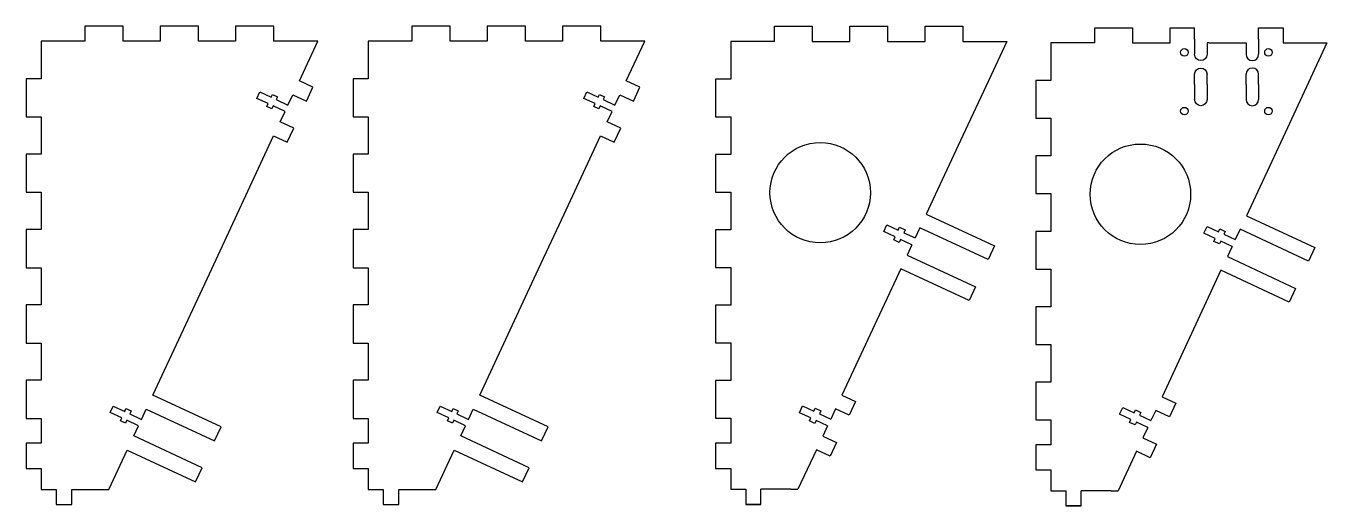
# Model space of a CAD drawing. Header units: millimetres. Extents: x -118 to 856, y -40 to 612.
# Drawn here: x -118 to 400, y -25 to 166 of the extents above; entities that cross this region are included whole.
import ezdxf

# ---------------------------------------------------------------- set-up
doc = ezdxf.new("R2010")
doc.units = ezdxf.units.MM
doc.layers.add('Holes', color=1, linetype='Continuous')

# ---------------------------------------------------------------- blocks, each defined once
blk = doc.blocks.new('M3 Bolt Nut Slot')
for p, q in [((-12.4, -3), (-12.4, 0)), ((-12.4, 0), (-7.4, 0)), ((-7.4, 0), (-7.4, 1.25)), ((-7.4, 1.25), (-5, 1.25)), ((-5, 1.25), (-5, 0)), ((-5, 0), (0, 0)), ((-7.4, -3), (-12.4, -3)), ((-7.4, -4.25), (-7.4, -3)), ((-5, -4.25), (-7.4, -4.25)), ((0, -3), (-5, -3)), ((-5, -3), (-5, -4.25))]:
    blk.add_line(p, q)
blk = doc.blocks.new('Right Inner Support')
for p, q in [((17.48, 0), (17.48, 6)), ((17.48, 6), (32.48, 6)), ((32.48, 6), (32.48, 0)), ((47.48, 0), (47.48, 6)), ((47.48, 6), (62.48, 6)), ((62.48, 6), (62.48, 0)), ((77.48, 0), (77.48, 6)), ((77.48, 6), (92.48, 6)), ((92.48, 6), (92.48, 0)), ((92.48, 6), (92.48, 0)), ((17.48, 0), (0, 0)), ((0, 0), (0, -15)), ((32.48, 0), (47.48, 0)), ((62.48, 0), (77.48, 0)), ((92.48, 0), (109.95, 0)), ((109.95, 0), (102.61, -15.74)), ((0, -15), (-6, -15)), ((-6, -15), (-6, -30)), ((102.61, -15.74), (92.47, -37.49)), ((-6, -30), (0, -30)), ((0, -30), (0, -45)), ((92.47, -37.49), (77.89, -68.77)), ((0, -45), (-6, -45)), ((-6, -45), (-6, -60)), ((-6, -60), (0, -60)), ((0, -60), (0, -75)), ((77.89, -68.77), (105.08, -81.44)), ((0, -75), (-6, -75)), ((-6, -75), (-6, -90)), ((75.35, -74.2), (73.45, -78.28)), ((102.54, -86.88), (75.35, -74.2)), ((72.18, -81), (70.28, -85.08)), ((105.08, -81.44), (102.54, -86.88)), ((70.28, -85.08), (97.47, -97.76)), ((-6, -90), (0, -90)), ((0, -90), (0, -105)), ((67.74, -90.52), (44.29, -140.82)), ((94.93, -103.2), (67.74, -90.52)), ((97.47, -97.76), (94.93, -103.2)), ((0, -105), (-6, -105)), ((-6, -105), (-6, -120)), ((-6, -120), (0, -120)), ((0, -120), (0, -135)), ((0, -135), (-6, -135)), ((-6, -135), (-6, -150)), ((44.29, -140.82), (49.72, -143.36)), ((49.72, -143.36), (47.19, -148.8)), ((-6, -150), (0, -150)), ((0, -150), (0, -160)), ((41.75, -146.26), (39.85, -150.34)), ((47.19, -148.8), (41.75, -146.26)), ((38.58, -153.06), (36.68, -157.14)), ((0, -160), (-6, -160)), ((-6, -160), (-6, -170)), ((36.68, -157.14), (42.12, -159.67)), ((42.12, -159.67), (39.58, -165.11)), ((34.14, -162.57), (26.8, -178.32)), ((39.58, -165.11), (34.14, -162.57)), ((-6, -170), (0, -170)), ((0, -170), (0, -178.32)), ((6, -178.32), (6, -184.32)), ((12, -184.32), (12, -178.32)), ((24, -178.32), (12, -178.32)), ((24, -178.32), (26.8, -178.32)), ((6, -184.32), (12, -184.32))]:
    blk.add_line(p, q)
for points in [[(0, -178.32), (6, -178.32)], [(12, -184.32), (6, -184.32)]]:
    blk.add_lwpolyline(points)
at = {"layer": 'Holes'}
blk.add_circle((35.65, -60.24), 20, dxfattribs=at)
at = {"rotation": 335}
for p in [(73.45, -78.28), (39.85, -150.34)]:
    blk.add_blockref('M3 Bolt Nut Slot', p, dxfattribs=at)
blk = doc.blocks.new('Left Inner Support')
for p, q in [((17.48, 0), (17.48, 6)), ((17.48, 6), (32.48, 6)), ((32.48, 6), (32.48, 0)), ((47.48, 0), (47.48, 6)), ((47.48, 6), (57.23, 6)), ((57.23, 1.5), (57.23, 6)), ((82.73, 1.5), (82.73, 6)), ((82.73, 6), (82.83, 6)), ((82.83, 6), (92.48, 6)), ((92.48, 6), (92.48, 0)), ((17.48, 0), (0, 0)), ((0, 0), (0, -15)), ((57.23, 1.5), (57.23, -4.5)), ((82.73, 1.5), (82.73, -4.5)), ((32.48, 0), (47.48, 0)), ((62.88, 0), (62.23, 0)), ((62.23, 0), (62.23, -4.5)), ((62.98, 0), (76.98, 0)), ((76.88, 0), (77.73, 0)), ((77.73, 0), (77.73, -4.5)), ((92.48, 0), (109.95, 0)), ((109.95, 0), (102.61, -15.74)), ((0, -15), (-6, -15)), ((-6, -15), (-6, -30)), ((102.61, -15.74), (92.47, -37.49)), ((-6, -30), (0, -30)), ((0, -30), (0, -45)), ((92.47, -37.49), (77.89, -68.77)), ((0, -45), (-6, -45)), ((-6, -45), (-6, -60)), ((-6, -60), (0, -60)), ((0, -60), (0, -75)), ((77.89, -68.77), (105.08, -81.44)), ((0, -75), (-6, -75)), ((-6, -75), (-6, -90)), ((75.35, -74.2), (73.45, -78.28)), ((102.54, -86.88), (75.35, -74.2)), ((72.18, -81), (70.28, -85.08)), ((105.08, -81.44), (102.54, -86.88)), ((70.28, -85.08), (97.47, -97.76)), ((-6, -90), (0, -90)), ((0, -90), (0, -105)), ((67.74, -90.52), (44.29, -140.82)), ((94.93, -103.2), (67.74, -90.52)), ((97.47, -97.76), (94.93, -103.2)), ((0, -105), (-6, -105)), ((-6, -105), (-6, -120)), ((-6, -120), (0, -120)), ((0, -120), (0, -135)), ((0, -135), (-6, -135)), ((-6, -135), (-6, -150)), ((44.29, -140.82), (49.72, -143.36)), ((49.72, -143.36), (47.19, -148.8)), ((-6, -150), (0, -150)), ((0, -150), (0, -160)), ((41.75, -146.26), (39.85, -150.34)), ((47.19, -148.8), (41.75, -146.26)), ((38.58, -153.06), (36.68, -157.14)), ((0, -160), (-6, -160)), ((-6, -160), (-6, -170)), ((36.68, -157.14), (42.12, -159.67)), ((42.12, -159.67), (39.58, -165.11)), ((34.14, -162.57), (26.8, -178.32)), ((39.58, -165.11), (34.14, -162.57)), ((-6, -170), (0, -170)), ((0, -170), (0, -178.32)), ((6, -178.32), (6, -184.32)), ((12, -184.32), (12, -178.32)), ((24, -178.32), (12, -178.32)), ((24, -178.32), (26.8, -178.32)), ((6, -184.32), (12, -184.32))]:
    blk.add_line(p, q)
for points in [[(0, -178.32), (6, -178.32)], [(12, -184.32), (6, -184.32)]]:
    blk.add_lwpolyline(points)
at = {"extrusion": (0, 0, -1)}
blk.add_arc((-59.73, -4.5), 2.5, 180, 0, dxfattribs=at)
blk.add_arc((80.23, -4.5), 2.5, 180, 0)
at = {"layer": 'Holes'}
for p, q in [((57.23, -16.5), (57.23, -12.5)), ((62.23, -16.5), (62.23, -12.5)), ((77.73, -16.5), (77.73, -12.5)), ((82.73, -16.5), (82.73, -12.5)), ((57.23, -16.5), (57.23, -22.5)), ((62.23, -16.5), (62.23, -22.5)), ((77.73, -16.5), (77.73, -22.5)), ((82.73, -16.5), (82.73, -22.5))]:
    blk.add_line(p, q, dxfattribs=at)
for centre, radius in [((53.15, -3.75), 1.5), ((86.65, -3.75), 1.5), ((53.15, -27.15), 1.5), ((86.65, -27.15), 1.5), ((35.65, -60.24), 20)]:
    blk.add_circle(centre, radius, dxfattribs=at)
at = {"layer": 'Holes', "extrusion": (0, 0, -1)}
for centre, start, end in [((-59.73, -12.5), 0, 180), ((-59.73, -22.5), 180, 0)]:
    blk.add_arc(centre, 2.5, start, end, dxfattribs=at)
at = {"layer": 'Holes'}
for centre, start, end in [((80.23, -12.5), 0, 180), ((80.23, -22.5), 180, 0)]:
    blk.add_arc(centre, 2.5, start, end, dxfattribs=at)
at = {"rotation": 335}
for p in [(73.45, -78.28), (39.85, -150.34)]:
    blk.add_blockref('M3 Bolt Nut Slot', p, dxfattribs=at)

msp = doc.modelspace()

# ---------------------------------------------------------------- linework, layer by layer
for points in [[(-94.17, 159.73), (-111.64, 159.73), (-111.64, 144.73), (-117.64, 144.73), (-117.64, 129.53), (-111.64, 129.53), (-111.64, 114.73), (-117.64, 114.73), (-117.64, 99.53), (-111.64, 99.53), (-111.64, 84.73), (-117.64, 84.73), (-117.64, 69.53), (-111.64, 69.53), (-111.64, 54.73), (-117.64, 54.73), (-117.64, 39.53), (-111.64, 39.53), (-111.64, 24.73), (-117.64, 24.73), (-117.64, 9.53), (-111.64, 9.53), (-111.64, -0.27), (-117.64, -0.27), (-117.64, -10.47), (-111.64, -10.47), (-111.64, -18.8), (-105.64, -18.8), (-105.64, -24.8), (-99.44, -24.8), (-99.44, -18.8), (-87.54, -18.8), (-84.68, -18.8), (-77.35, -3.08), (-50.16, -15.76), (-47.54, -10.14), (-74.73, 2.54), (-72.83, 6.62), (-77.54, 8.82), (-78.07, 7.68), (-80.07, 8.61), (-79.54, 9.75), (-84.07, 11.86), (-82.88, 14.4), (-78.35, 12.28), (-77.83, 13.42), (-75.83, 12.49), (-76.36, 11.35), (-71.65, 9.16), (-69.74, 13.23), (-42.56, 0.56), (-39.94, 6.17), (-67.12, 18.85), (-43.71, 69.07), (-33.57, 90.82), (-19.03, 122), (-13.59, 119.46), (-10.97, 125.08), (-16.41, 127.62), (-14.5, 131.7), (-19.22, 133.9), (-19.75, 132.76), (-21.74, 133.69), (-21.21, 134.83), (-25.74, 136.94), (-24.56, 139.48), (-20.03, 137.36), (-19.5, 138.5), (-17.51, 137.57), (-18.03, 136.43), (-13.32, 134.24), (-11.42, 138.31), (-5.98, 135.78), (-3.36, 141.4), (-8.8, 143.93), (-1.43, 159.73), (-18.97, 159.73), (-18.97, 165.73), (-34.17, 165.73), (-34.17, 159.73), (-48.97, 159.73), (-48.97, 165.73), (-64.17, 165.73), (-64.17, 159.73), (-78.97, 159.73), (-78.97, 165.73), (-94.17, 165.73)], [(36.05, 159.73), (18.58, 159.73), (18.58, 144.73), (12.58, 144.73), (12.58, 129.53), (18.58, 129.53), (18.58, 114.73), (12.58, 114.73), (12.58, 99.53), (18.58, 99.53), (18.58, 84.73), (12.58, 84.73), (12.58, 69.53), (18.58, 69.53), (18.58, 54.73), (12.58, 54.73), (12.58, 39.53), (18.58, 39.53), (18.58, 24.73), (12.58, 24.73), (12.58, 9.53), (18.58, 9.53), (18.58, -0.27), (12.58, -0.27), (12.58, -10.47), (18.58, -10.47), (18.58, -18.8), (24.58, -18.8), (24.58, -24.8), (30.78, -24.8), (30.78, -18.8), (42.68, -18.8), (45.54, -18.8), (52.87, -3.08), (80.06, -15.76), (82.68, -10.14), (55.49, 2.54), (57.39, 6.62), (52.68, 8.82), (52.15, 7.68), (50.16, 8.61), (50.69, 9.75), (46.15, 11.86), (47.34, 14.4), (51.87, 12.28), (52.4, 13.42), (54.39, 12.49), (53.86, 11.35), (58.58, 9.16), (60.48, 13.23), (87.67, 0.56), (90.29, 6.17), (63.1, 18.85), (86.51, 69.07), (96.66, 90.82), (111.2, 122), (116.63, 119.46), (119.25, 125.08), (113.82, 127.62), (115.72, 131.7), (111, 133.9), (110.48, 132.76), (108.48, 133.69), (109.01, 134.83), (104.48, 136.94), (105.66, 139.48), (110.19, 137.36), (110.72, 138.5), (112.72, 137.57), (112.19, 136.43), (116.9, 134.24), (118.8, 138.31), (124.24, 135.78), (126.86, 141.4), (121.42, 143.93), (128.79, 159.73), (111.25, 159.73), (111.25, 165.73), (96.05, 165.73), (96.05, 159.73), (81.25, 159.73), (81.25, 165.73), (66.05, 165.73), (66.05, 159.73), (51.25, 159.73), (51.25, 165.73), (36.05, 165.73)]]:
    msp.add_lwpolyline(points, close=True)
for points in [[(-19.07, 165.63), (-19.07, 159.63)], [(-105.54, -24.7), (-99.54, -24.7)]]:
    msp.add_lwpolyline(points)

# ---------------------------------------------------------------- block references
for name, p in [('Right Inner Support', (162.98, 159.63)), ('Left Inner Support', (290.49, 159))]:
    msp.add_blockref(name, p)

doc.saveas('drawing.dxf')
